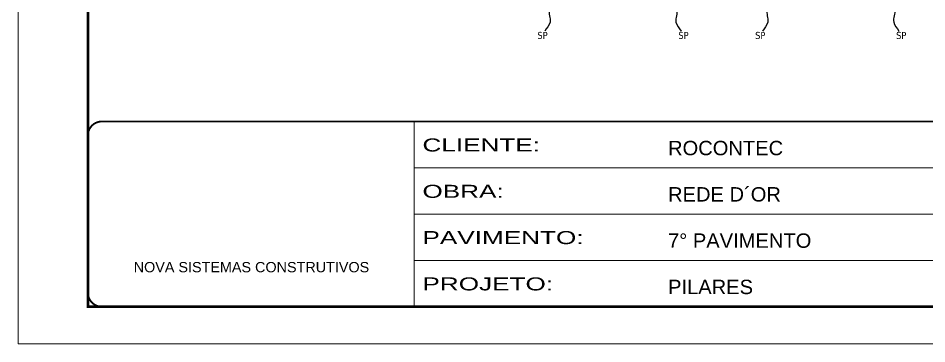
# Model space of a CAD drawing. Extents: x 28748 to 35002, y 14885 to 43501.
# Drawn here: x 30347 to 31324, y 35559 to 35910 of the extents above; entities that cross this region are included whole.
import ezdxf

# ---------------------------------------------------------------- set-up
doc = ezdxf.new("R2010")
doc.units = 0
doc.linetypes.add('CONTINUO', pattern=[0])
doc.linetypes.add('DASHED', pattern=[0.75, 0.5, -0.25])
doc.layers.add('COTA', color=241, linetype='Continuous')
doc.layers.add('texto', color=7, linetype='Continuous')
doc.layers.add('Folhas', color=255, linetype='Continuous', lineweight=9)
doc.layers.add('SARRAFO DE PRESSAO', color=251, linetype='DASHED', lineweight=9)
doc.styles.add('ARIAL', font='arial.ttf')
doc.styles.get("Standard").update_dxf_attribs({"font": 'arial.ttf'})
doc.styles.add('Tecnologia', font='')
doc.styles.get('Tecnologia').set_extended_font_data('Forgotten Futurist')
doc.dimstyles.get("Standard").update_dxf_attribs({"dimtxt": 0.18, "dimasz": 0.18, "dimexe": 0.18, "dimexo": 0.0625, "dimgap": 0.09, "dimtad": 0, "dimtih": 1, "dimtoh": 1, "dimdec": 4, "dimzin": 0, "dimdsep": 46, "dimtxsty": 'Standard', "dimcen": 0.09, "dimadec": 0, "dimazin": 0, "dimtfac": 1, "dimtdec": 4, "dimtofl": 0, "dimtmove": 0, "dimatfit": 3, "dimfxl": 1, "dimtolj": 1, "dimtzin": 0, "dimarcsym": 0})

# ---------------------------------------------------------------- blocks, each defined once
blk = doc.blocks.new('9999999999')
at = {"color": 30, "linetype": 'CONTINUO'}
for p, q in [((98564.56, 34230.21), (98564.56, 34429.45)), ((98564.56, 34379.64), (99583.98, 34379.64)), ((98564.56, 34329.83), (99487.98, 34329.83)), ((98564.56, 34280.02), (99487.98, 34280.02))]:
    blk.add_line(p, q, dxfattribs=at)
at = {"color": 30, "linetype": 'CONTINUO', "const_width": 2}
blk.add_lwpolyline([(99583.98, 34230.21), (99583.98, 34414.45, 0.414214), (99568.98, 34429.45), (98228.98, 34429.45, 0.414214), (98213.98, 34414.45), (98213.98, 34245.21, 0.414214), (98228.98, 34230.21), (99583.98, 34230.21)], format="xyb", dxfattribs=at)
at = {"layer": 'Folhas'}
blk.add_lwpolyline([(98138.98, 34190.21), (99623.98, 34190.21), (99623.98, 35240.21), (98138.98, 35240.21)], close=True, dxfattribs=at)
at = {"layer": 'Folhas', "color": 30, "const_width": 3}
blk.add_lwpolyline([(98213.98, 34230.21), (99583.98, 34230.21), (99583.98, 35200.21), (98213.98, 35200.21)], close=True, dxfattribs=at)
at = {"color": 7, "linetype": 'Continuous', "ltscale": 5, "style": 'ARIAL'}
for s, height, p in [('ROCONTEC', 15.483, (98837.68, 34393.13)), ('REDE D´OR', 15.483, (98837.68, 34343.32)), ('7° PAVIMENTO', 15.4829, (98837.68, 34293.51)), ('NOVA SISTEMAS CONSTRUTIVOS', 11.0592, (98263.19, 34267.21)), ('PILARES', 15.483, (98837.68, 34243.7))]:
    blk.add_text(s, height=height, dxfattribs=at).set_placement(p)
at = {"layer": 'Folhas', "color": 7, "style": 'Tecnologia', "width": 1.5}
for s, p in [('CLIENTE:', (98573.65, 34397.17)), ('OBRA:', (98573.65, 34347.31)), ('PAVIMENTO:', (98573.65, 34297.5)), ('PROJETO:', (98573.65, 34247.69))]:
    blk.add_text(s, height=14, dxfattribs=at).set_placement(p)

msp = doc.modelspace()

# ---------------------------------------------------------------- block references
at = {"layer": 'SARRAFO DE PRESSAO', "color": 6, "linetype": 'ByBlock'}
msp.add_blockref('9999999999', (-67792.14, 1369.09), dxfattribs=at)

# ---------------------------------------------------------------- texts
at = {"layer": 'texto', "color": 0, "char_height": 7.5, "attachment_point": 5}
for insert in [(30910.57, 35891.09), (31062.13, 35891.09), (31144.68, 35891.09), (31296.23, 35891.09)]:
    msp.add_mtext('{\\fTahoma|b0|i0|c0|p34;\\C4;SP}', dxfattribs=dict(at, insert=insert))

# ---------------------------------------------------------------- leaders
at = {"layer": 'COTA', "path_type": 1}
for points in [[(30933.52, 35930.4), (30917.74, 35918.56), (30918.66, 35905.55), (30913.11, 35895.77)], [(31039.18, 35930.4), (31054.96, 35918.56), (31054.04, 35905.55), (31059.59, 35895.77)], [(31167.63, 35930.4), (31151.84, 35918.56), (31152.77, 35905.55), (31147.21, 35895.77)], [(31273.28, 35930.4), (31289.07, 35918.56), (31288.14, 35905.55), (31293.7, 35895.77)]]:
    msp.add_leader(points, dimstyle='Standard', override={"dimasz": 8}, dxfattribs=at)

doc.saveas('drawing.dxf')
